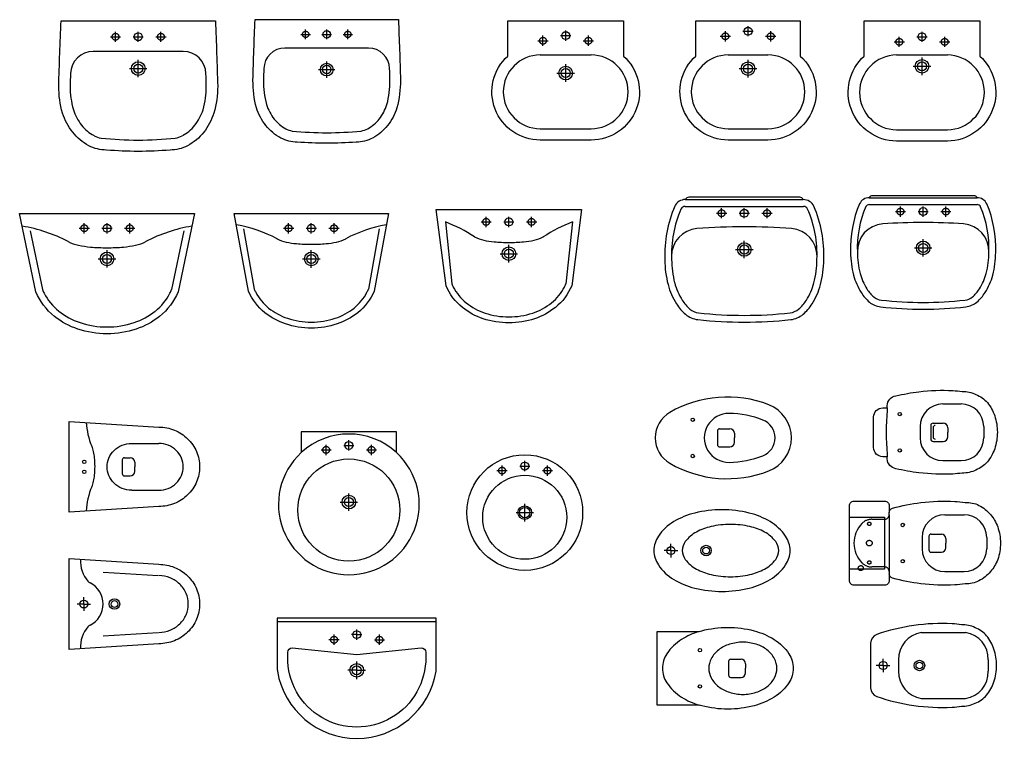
# Model space of a CAD drawing. Header units: millimetres. Extents: x 4.57 to 13.56, y 2.92 to 9.59.
# Drawn here: x 9.244 to 13.564, y 6.423 to 9.59 of the extents above; entities that cross this region are included whole.
import ezdxf

# ---------------------------------------------------------------- set-up
doc = ezdxf.new("R2010")
doc.units = ezdxf.units.MM
doc.linetypes.add('HIDDEN', pattern=[9.525, 6.35, -3.175])

msp = doc.modelspace()

# ---------------------------------------------------------------- linework, layer by layer
at = {"color": 18, "true_color": 0x000000}
for p, q in [((12.4528, 9.5166), (12.4528, 9.5616)), ((9.6438, 9.5145), (9.6888, 9.5145)), ((9.6663, 9.492), (9.6663, 9.537)), ((9.7438, 9.5145), (9.7888, 9.5145)), ((9.7663, 9.492), (9.7663, 9.537)), ((9.8438, 9.5145), (9.8888, 9.5145)), ((9.8663, 9.492), (9.8663, 9.537)), ((10.483, 9.5251), (10.5247, 9.5251)), ((10.5039, 9.5043), (10.5039, 9.546)), ((10.5758, 9.5251), (10.6176, 9.5251)), ((10.5967, 9.5043), (10.5967, 9.546)), ((10.6687, 9.5251), (10.7105, 9.5251)), ((10.6896, 9.5043), (10.6896, 9.546)), ((11.5494, 9.4745), (11.5494, 9.5195)), ((11.6269, 9.5195), (11.6719, 9.5195)), ((11.6494, 9.497), (11.6494, 9.542)), ((11.7494, 9.4745), (11.7494, 9.5195)), ((12.3303, 9.5166), (12.3753, 9.5166)), ((12.3528, 9.4941), (12.3528, 9.5391)), ((12.4303, 9.5391), (12.4753, 9.5391)), ((12.5303, 9.5166), (12.5753, 9.5166)), ((12.5528, 9.4941), (12.5528, 9.5391)), ((13.1191, 9.4695), (13.1191, 9.5145)), ((13.1966, 9.5145), (13.2416, 9.5145)), ((13.2191, 9.492), (13.2191, 9.537)), ((13.3191, 9.4695), (13.3191, 9.5145)), ((10.781, 9.4648), (10.4124, 9.4648)), ((11.5269, 9.497), (11.5719, 9.497)), ((11.7269, 9.497), (11.7719, 9.497)), ((13.0966, 9.492), (13.1416, 9.492)), ((13.2966, 9.492), (13.3416, 9.492)), ((9.9647, 9.4495), (9.5678, 9.4495)), ((11.5369, 9.4345), (11.7619, 9.4345)), ((12.3653, 9.4345), (12.5403, 9.4345)), ((13.1066, 9.4345), (13.3316, 9.4345)), ((13.2191, 9.346), (13.2191, 9.4231)), ((9.7663, 9.336), (9.7663, 9.4131)), ((10.5967, 9.3343), (10.5967, 9.406)), ((11.6494, 9.316), (11.6494, 9.3931)), ((12.4528, 9.3355), (12.4528, 9.4127)), ((13.1805, 9.3845), (13.2576, 9.3845)), ((9.7277, 9.3745), (9.8049, 9.3745)), ((10.5609, 9.3701), (10.6325, 9.3701)), ((11.6108, 9.3545), (11.688, 9.3545)), ((12.4143, 9.3741), (12.4914, 9.3741)), ((11.5369, 9.1095), (11.7619, 9.1095)), ((12.3653, 9.1095), (12.5403, 9.1095)), ((13.1066, 9.1045), (13.3316, 9.1045)), ((12.1763, 8.7973), (12.6963, 8.7973)), ((12.9863, 8.7753), (13.462, 8.7753)), ((12.9864, 8.8053), (13.4619, 8.8053)), ((9.2438, 8.7359), (10.0138, 8.7359)), ((12.1761, 8.7673), (12.6964, 8.7673)), ((12.3138, 8.7372), (12.3588, 8.7372)), ((12.3363, 8.7147), (12.3363, 8.7597)), ((12.4138, 8.7372), (12.4588, 8.7372)), ((12.4363, 8.7147), (12.4363, 8.7597)), ((12.5138, 8.7372), (12.5588, 8.7372)), ((12.5363, 8.7147), (12.5363, 8.7597)), ((13.1017, 8.7443), (13.1467, 8.7443)), ((13.1242, 8.7218), (13.1242, 8.7668)), ((13.2017, 8.7443), (13.2467, 8.7443)), ((13.2242, 8.7218), (13.2242, 8.7668)), ((13.3017, 8.7443), (13.3467, 8.7443)), ((13.3242, 8.7218), (13.3242, 8.7668)), ((9.5288, 8.6484), (9.5288, 8.6934)), ((9.6288, 8.6484), (9.6288, 8.6934)), ((9.7288, 8.6484), (9.7288, 8.6934)), ((10.4289, 8.6483), (10.4289, 8.6933)), ((10.5289, 8.6483), (10.5289, 8.6933)), ((10.6289, 8.6483), (10.6289, 8.6933)), ((11.1193, 8.6988), (11.148, 8.4259)), ((11.2766, 8.6988), (11.3216, 8.6988)), ((11.2991, 8.6763), (11.2991, 8.7213)), ((11.3766, 8.6988), (11.4216, 8.6988)), ((11.3991, 8.6763), (11.3991, 8.7213)), ((11.4766, 8.6988), (11.5216, 8.6988)), ((11.4991, 8.6763), (11.4991, 8.7213)), ((11.6794, 8.6988), (11.6507, 8.4259)), ((9.2905, 8.6601), (9.3442, 8.4007)), ((9.5063, 8.6709), (9.5513, 8.6709)), ((9.6063, 8.6709), (9.6513, 8.6709)), ((9.7063, 8.6709), (9.7513, 8.6709)), ((9.9671, 8.6601), (9.9134, 8.4007)), ((10.2301, 8.6689), (10.2776, 8.4029)), ((10.4064, 8.6708), (10.4514, 8.6708)), ((10.5064, 8.6708), (10.5514, 8.6708)), ((10.6064, 8.6708), (10.6514, 8.6708)), ((10.8277, 8.6689), (10.7803, 8.4029)), ((12.4363, 8.5386), (12.4363, 8.6158)), ((13.2242, 8.5457), (13.2242, 8.6228)), ((9.6288, 8.4973), (9.6288, 8.5744)), ((10.5289, 8.4972), (10.5289, 8.5744)), ((11.3606, 8.5588), (11.4377, 8.5588)), ((11.3991, 8.5202), (11.3991, 8.5974)), ((12.3977, 8.5772), (12.4748, 8.5772)), ((13.1856, 8.5843), (13.2627, 8.5843)), ((9.5902, 8.5359), (9.6674, 8.5359)), ((10.4904, 8.5358), (10.5675, 8.5358)), ((13.0661, 7.8794), (13.0661, 7.8689)), ((13.3109, 7.8968), (13.3911, 7.8968)), ((12.3176, 7.7773), (12.3176, 7.7173)), ((12.3176, 7.7773), (12.3176, 7.7173)), ((12.3276, 7.7873), (12.3726, 7.7873)), ((12.3276, 7.7873), (12.3726, 7.7873)), ((13.2109, 7.7968), (13.2109, 7.7469)), ((13.2576, 7.8019), (13.2576, 7.7419)), ((13.2576, 7.8019), (13.2576, 7.7419)), ((13.2676, 7.8119), (13.3126, 7.8119)), ((13.2676, 7.8119), (13.3126, 7.8119)), ((13.2676, 7.7919), (13.2676, 7.7519)), ((13.3326, 7.7919), (13.3326, 7.7719)), ((13.4911, 7.7968), (13.4911, 7.7469)), ((10.6942, 7.6917), (10.6942, 7.7367)), ((12.3926, 7.7673), (12.3926, 7.7473)), ((12.3926, 7.7673), (12.3926, 7.7473)), ((12.3926, 7.7273), (12.3926, 7.7473)), ((12.3926, 7.7273), (12.3926, 7.7473)), ((13.3326, 7.7519), (13.3326, 7.7719)), ((9.7376, 7.7228), (9.8566, 7.7228)), ((10.5717, 7.6942), (10.6167, 7.6942)), ((10.5942, 7.6717), (10.5942, 7.7167)), ((10.6717, 7.7142), (10.7167, 7.7142)), ((10.7717, 7.6942), (10.8167, 7.6942)), ((10.7942, 7.6717), (10.7942, 7.7167)), ((12.3276, 7.7073), (12.3726, 7.7073)), ((12.3276, 7.7073), (12.3726, 7.7073)), ((13.2676, 7.7319), (13.3126, 7.7319)), ((13.2676, 7.7319), (13.3126, 7.7319)), ((9.6959, 7.6498), (9.6959, 7.5898)), ((9.6959, 7.6498), (9.6959, 7.5898)), ((9.7059, 7.6598), (9.7309, 7.6598)), ((9.7059, 7.6598), (9.7309, 7.6598)), ((13.0661, 7.6749), (13.0661, 7.6644)), ((9.7509, 7.6398), (9.7509, 7.6198)), ((9.7509, 7.5998), (9.7509, 7.6198)), ((11.3692, 7.5804), (11.3692, 7.6254)), ((11.4467, 7.6229), (11.4917, 7.6229)), ((11.4692, 7.6004), (11.4692, 7.6454)), ((11.5692, 7.5804), (11.5692, 7.6254)), ((13.3109, 7.6469), (13.3911, 7.6469)), ((9.7059, 7.5798), (9.7309, 7.5798)), ((9.7059, 7.5798), (9.7309, 7.5798)), ((11.3467, 7.6029), (11.3917, 7.6029)), ((11.5467, 7.6029), (11.5917, 7.6029)), ((9.7376, 7.5168), (9.8566, 7.5168)), ((10.6942, 7.4257), (10.6942, 7.5028)), ((10.6556, 7.4642), (10.7327, 7.4642)), ((11.4692, 7.3793), (11.4692, 7.4565)), ((11.4306, 7.4179), (11.5078, 7.4179)), ((12.8994, 7.3985), (13.0544, 7.3985)), ((13.0544, 7.3985), (13.0544, 7.1685)), ((13.0744, 7.4085), (13.0744, 7.4185)), ((13.0744, 7.4085), (13.0744, 7.1585)), ((13.3192, 7.4084), (13.4044, 7.4084)), ((13.2192, 7.3084), (13.2192, 7.2585)), ((13.2496, 7.3135), (13.2496, 7.2535)), ((13.2496, 7.3135), (13.2496, 7.2535)), ((13.2596, 7.3235), (13.3046, 7.3235)), ((13.2596, 7.3235), (13.3046, 7.3235)), ((13.3246, 7.3035), (13.3246, 7.2835)), ((13.5044, 7.3084), (13.5044, 7.2585)), ((12.113, 7.2508), (12.113, 7.2808)), ((13.3246, 7.2635), (13.3246, 7.2835)), ((12.113, 7.2508), (12.083, 7.2508)), ((12.113, 7.2508), (12.143, 7.2508)), ((12.113, 7.2508), (12.113, 7.2208)), ((13.2596, 7.2435), (13.3046, 7.2435)), ((13.2596, 7.2435), (13.3046, 7.2435)), ((9.6117, 7.1556), (9.8535, 7.1403)), ((13.0544, 7.1685), (12.8994, 7.1685)), ((13.0744, 7.1585), (13.0744, 7.1484)), ((13.3192, 7.1585), (13.4044, 7.1585)), ((9.5267, 7.0152), (9.5267, 7.0452)), ((9.5267, 7.0152), (9.4967, 7.0152)), ((9.5267, 7.0152), (9.5567, 7.0152)), ((9.5267, 7.0152), (9.5267, 6.9852)), ((10.379, 6.9382), (11.079, 6.9382)), ((9.6117, 6.8748), (9.8535, 6.8901)), ((10.629, 6.8352), (10.629, 6.8802)), ((10.729, 6.8802), (10.7065, 6.8802)), ((10.729, 6.8577), (10.729, 6.9027)), ((10.729, 6.8577), (10.729, 6.9027)), ((10.729, 6.8802), (10.7515, 6.8802)), ((10.829, 6.8352), (10.829, 6.8802)), ((13.2158, 6.8894), (13.4111, 6.8894)), ((10.6515, 6.8577), (10.6065, 6.8577)), ((10.8065, 6.8577), (10.8515, 6.8577)), ((10.729, 6.6846), (10.729, 6.7618)), ((12.3668, 6.762), (12.3668, 6.702)), ((12.3668, 6.762), (12.3668, 6.702)), ((12.3768, 6.772), (12.4218, 6.772)), ((12.3768, 6.772), (12.4218, 6.772)), ((12.4418, 6.752), (12.4418, 6.732)), ((12.4418, 6.752), (12.4418, 6.732)), ((13.0479, 6.7444), (13.0179, 6.7444)), ((13.0479, 6.7444), (13.0479, 6.7744)), ((13.0479, 6.7444), (13.0779, 6.7444)), ((13.0479, 6.7444), (13.0479, 6.7144)), ((13.1158, 6.7694), (13.1158, 6.7194)), ((13.5111, 6.7694), (13.5111, 6.7194)), ((10.729, 6.7232), (10.6904, 6.7232)), ((10.729, 6.7232), (10.7676, 6.7232)), ((12.4418, 6.712), (12.4418, 6.732)), ((12.4418, 6.712), (12.4418, 6.732)), ((12.3768, 6.692), (12.4218, 6.692)), ((12.3768, 6.692), (12.4218, 6.692)), ((13.2158, 6.5994), (13.4111, 6.5994))]:
    msp.add_line(p, q, dxfattribs=at)
at = {"color": 18, "linetype": 'HIDDEN', "true_color": 0x000000}
for p, q in [((12.9976, 7.3885), (13.0544, 7.3885)), ((13.0544, 7.1785), (12.9976, 7.1785))]:
    msp.add_line(p, q, dxfattribs=at)
at = {"color": 18, "true_color": 0x000000}
for points in [[(9.9063, 9.0154, -0.041798), (9.6263, 9.0154, -0.121976), (9.5486, 9.0346, -0.10532), (9.4778, 9.0937, -0.088017), (9.4329, 9.1778, -0.069602), (9.4163, 9.297, -0.0043), (9.4264, 9.5845), (10.1061, 9.5845, -0.0043), (10.1163, 9.297, -0.069602), (10.0996, 9.1778, -0.088017), (10.0548, 9.0937, -0.10532), (9.9839, 9.0346, -0.121976)], [(10.2811, 9.5901), (10.9123, 9.5901, -0.0043), (10.9217, 9.3232, -0.063378), (10.9062, 9.2014, -0.088017), (10.8646, 9.1233, -0.10532), (10.7988, 9.0684, -0.121976), (10.7267, 9.0506, -0.041798), (10.4667, 9.0506, -0.121976), (10.3946, 9.0684, -0.10532), (10.3288, 9.1233, -0.088017), (10.2872, 9.2014, -0.063378), (10.2717, 9.3232, -0.0043)], [(11.3944, 9.5845), (11.9044, 9.5845), (11.9044, 9.4297, -0.686559), (11.7619, 9.0595), (11.5369, 9.0595, -0.686559), (11.3944, 9.4297)], [(12.2228, 9.5845), (12.6828, 9.5845), (12.6828, 9.4297, -0.686559), (12.5403, 9.0595), (12.3653, 9.0595, -0.686559), (12.2228, 9.4297)], [(12.9641, 9.5845), (13.4741, 9.5845), (13.4741, 9.4297, -0.678569), (13.3316, 9.0545), (13.1066, 9.0545, -0.678569), (12.9641, 9.4297)], [(12.9443, 8.7787, 0.113286), (12.9046, 8.5643, 0.064521), (12.9175, 8.4645, 0.077404), (12.9512, 8.3875, 0.074326), (12.9875, 8.3457, 0.150704), (13.0367, 8.3244, 0.054152), (13.4116, 8.3244, 0.150704), (13.4608, 8.3457, 0.074326), (13.4971, 8.3875, 0.077404), (13.5308, 8.4645, 0.064521), (13.5437, 8.5643, 0.113286), (13.5041, 8.7787, 0.292248), (13.4619, 8.8053, 0.25392), (13.4476, 8.8143), (13.0007, 8.8143, 0.25392), (12.9864, 8.8053, 0.292248)], [(12.1005, 8.4224, 0.077404), (12.1375, 8.3377, 0.074326), (12.1774, 8.2917, 0.150704), (12.2315, 8.2683, 0.054552), (12.641, 8.2683, 0.150704), (12.6951, 8.2917, 0.074326), (12.735, 8.3377, 0.077404), (12.772, 8.4224, 0.064521), (12.7863, 8.5322, 0.113286), (12.7426, 8.7681, 0.292248), (12.6963, 8.7973, 0.25392), (12.6806, 8.8072), (12.1919, 8.8072, 0.25392), (12.1763, 8.7973, 0.292248), (12.1299, 8.7681, 0.113286), (12.0863, 8.5322, 0.064521)], [(10.0138, 8.7359), (9.942, 8.3907, -0.125012), (9.8605, 8.2827, -0.088995), (9.7572, 8.2266, -0.080282), (9.6288, 8.2059, -0.080282), (9.5004, 8.2266, -0.088995), (9.3971, 8.2827, -0.125012), (9.3156, 8.3907), (9.2438, 8.7359)], [(10.8689, 8.7358), (10.8055, 8.3941, -0.125012), (10.7335, 8.2987, -0.088995), (10.6423, 8.2491, -0.080282), (10.5289, 8.2308, -0.080282), (10.4155, 8.2491, -0.088995), (10.3243, 8.2987, -0.125012), (10.2524, 8.3941), (10.1889, 8.7358)], [(11.0793, 8.7538), (11.7193, 8.7538), (11.6759, 8.4171, -0.125012), (11.6039, 8.3217, -0.088995), (11.5127, 8.2721, -0.080282), (11.3993, 8.2538, -0.080282), (11.2859, 8.2721, -0.088995), (11.1947, 8.3217, -0.125012), (11.1228, 8.4171)], [(13.0061, 7.7044), (13.0061, 7.8394, -0.414214), (13.0461, 7.8794), (13.0661, 7.8794), (13.0661, 7.889, -0.370925), (13.1044, 7.9323, -0.029083), (13.2056, 7.9505, -0.042203), (13.3547, 7.9558, -0.025293), (13.396, 7.9515, -0.129271), (13.4569, 7.9382, -0.11011), (13.5072, 7.9027, -0.08956), (13.5393, 7.8443, -0.081181), (13.5511, 7.7719, -0.081181), (13.5393, 7.6995, -0.08956), (13.5072, 7.6411, -0.11011), (13.4569, 7.6056, -0.129271), (13.396, 7.5923, -0.025293), (13.3547, 7.5879, -0.042203), (13.2056, 7.5933, -0.029083), (13.1044, 7.6115, -0.370925), (13.0661, 7.6548), (13.0661, 7.6644), (13.0461, 7.6644, -0.414214)], [(12.1086, 7.8594, 0.576541), (12.1086, 7.6353, 0.227547), (12.5442, 7.6015, 0.68462), (12.5442, 7.8932, 0.227547)], [(9.4616, 7.8198), (9.8566, 7.7948, -0.096003), (9.9257, 7.7814, -0.097426), (9.9839, 7.7435, -0.099507), (10.023, 7.6865, -0.101031), (10.0366, 7.6198, -0.101031), (10.023, 7.553, -0.099507), (9.9839, 7.496, -0.097426), (9.9257, 7.4582, -0.096003), (9.8566, 7.4448), (9.4616, 7.4198)], [(10.9042, 7.7742), (10.4842, 7.7742), (10.4842, 7.6823, 2.562072), (10.9042, 7.6823)], [(13.0544, 7.0985), (12.9194, 7.0985, -0.414214), (12.8994, 7.1185), (12.8994, 7.4485, -0.414214), (12.9194, 7.4685), (13.0544, 7.4685, -0.414214), (13.0744, 7.4485), (13.0744, 7.4185, -0.338897), (13.0892, 7.4378, -0.035943), (13.2139, 7.4621, -0.042203), (13.363, 7.4674, -0.022595), (13.4093, 7.463, -0.129271), (13.4701, 7.4497, -0.104679), (13.5205, 7.409, -0.096181), (13.5526, 7.3559, -0.081181), (13.5644, 7.2835, -0.081181), (13.5526, 7.211, -0.096181), (13.5205, 7.1579, -0.104679), (13.4701, 7.1172, -0.129271), (13.4093, 7.1039, -0.022595), (13.363, 7.0995, -0.042203), (13.2139, 7.1048, -0.035943), (13.0892, 7.1291, -0.338897), (13.0744, 7.1484), (13.0744, 7.1185, -0.414214)], [(12.338, 7.4308, 0.060974), (12.2178, 7.4161, 0.074343), (12.1259, 7.3781, 0.106943), (12.0577, 7.3142, 0.152216), (12.038, 7.2508, 0.152216), (12.0577, 7.1874, 0.106943), (12.1259, 7.1235, 0.074343), (12.2178, 7.0855, 0.060974), (12.338, 7.0708, 0.060974), (12.4582, 7.0855, 0.074343), (12.5501, 7.1235, 0.106943), (12.6182, 7.1874, 0.152216), (12.638, 7.2508, 0.152216), (12.6182, 7.3142, 0.106943), (12.5501, 7.3781, 0.074343), (12.4582, 7.4161, 0.060974)], [(12.3755, 7.1355, 0.05532), (12.4611, 7.145, 0.06912), (12.5257, 7.1693, 0.1058), (12.5745, 7.2111, 0.164478), (12.588, 7.2508, 0.164478), (12.5745, 7.2906, 0.1058), (12.5257, 7.3323, 0.06912), (12.4611, 7.3566, 0.05532), (12.3755, 7.3661, 0.05532), (12.2899, 7.3566, 0.06912), (12.2252, 7.3323, 0.1058), (12.1764, 7.2906, 0.164478), (12.163, 7.2508, 0.164478), (12.1764, 7.2111, 0.1058), (12.2252, 7.1693, 0.06912), (12.2899, 7.145, 0.05532)], [(9.4617, 6.8152), (9.4617, 7.2152), (9.8567, 7.1902, -0.096003), (9.9258, 7.1768, -0.097426), (9.984, 7.1389, -0.099507), (10.0231, 7.0819, -0.101031), (10.0367, 7.0152, -0.101031), (10.0231, 6.9484, -0.099507), (9.984, 6.8914, -0.097426), (9.9258, 6.8536, -0.096003), (9.8567, 6.8402)], [(11.079, 6.7272), (11.079, 6.9532), (10.379, 6.9532), (10.379, 6.7272, 0.041451), (10.3797, 6.7189, 0.846645), (11.0783, 6.7189, 0.041451)], [(13.3927, 6.5648, 0.129271), (13.4536, 6.5781, 0.11011), (13.5039, 6.6136, 0.08956), (13.536, 6.672, 0.081181), (13.5479, 6.7444, 0.081181), (13.536, 6.8168, 0.08956), (13.5039, 6.8752, 0.11011), (13.4536, 6.9107, 0.129271), (13.3927, 6.924, 0.025293), (13.3514, 6.9284, 0.095481), (13.0198, 6.881, 0.319956), (12.9929, 6.8432), (12.9929, 6.6456, 0.319956), (13.0198, 6.6078, 0.095481), (13.3514, 6.5605, 0.025293)], [(12.0519, 6.894), (12.2368, 6.894, -0.009787), (12.2488, 6.8974, -0.063415), (12.3639, 6.912, -0.063415), (12.479, 6.8974, -0.076468), (12.5675, 6.8593, -0.107136), (12.6326, 6.7959, -0.147373), (12.6519, 6.732, -0.147373), (12.6326, 6.6681, -0.107136), (12.5675, 6.6048, -0.076468), (12.479, 6.5667, -0.063415), (12.3639, 6.552, -0.063415), (12.2488, 6.5667, -0.009787), (12.2368, 6.57), (12.0519, 6.57)], [(12.2799, 6.732, 0.124474), (12.2906, 6.6897, 0.105733), (12.3238, 6.6507, 0.086865), (12.3708, 6.6262, 0.077025), (12.4299, 6.617, 0.077025), (12.4889, 6.6262, 0.086865), (12.5359, 6.6507, 0.105733), (12.5692, 6.6897, 0.124474), (12.5799, 6.732, 0.124474), (12.5692, 6.7744, 0.105733), (12.5359, 6.8134, 0.086865), (12.4889, 6.8379, 0.077025), (12.4299, 6.847, 0.077025), (12.3708, 6.8379, 0.086865), (12.3238, 6.8134, 0.105733), (12.2906, 6.7744, 0.124474)], [(10.4249, 6.7815), (10.4249, 6.8022, -0.41022), (10.4449, 6.822), (10.729, 6.7921), (11.0131, 6.822, -0.41022), (11.0331, 6.8022), (11.0331, 6.7815, -1.013748)]]:
    msp.add_lwpolyline(points, format="xyb", close=True, dxfattribs=at)
for points in [[(9.4571, 8.6129, 0.010822), (9.4576, 8.6126, 0.067232), (9.5031, 8.5961, 0.030968), (9.5555, 8.5881, 0.022375), (9.6288, 8.5849, 0.022375)], [(9.6288, 8.5849, 0.022375), (9.7021, 8.5881, 0.030968), (9.7545, 8.5961, 0.067232), (9.8001, 8.6126, 0.010822), (9.8005, 8.6129, 0.279169)], [(10.3773, 8.6249, 0.010822), (10.3777, 8.6247, 0.067232), (10.4179, 8.6101, 0.030968), (10.4642, 8.603, 0.022375), (10.5289, 8.6001, 0.022375)], [(10.5289, 8.6001, 0.022375), (10.5936, 8.603, 0.030968), (10.6399, 8.6101, 0.067232), (10.6802, 8.6247, 0.010822), (10.6806, 8.6249, 0.279169)], [(11.2477, 8.6329, 0.010822), (11.2481, 8.6327, 0.067232), (11.2883, 8.6181, 0.030968), (11.3346, 8.611, 0.022375), (11.3993, 8.6081, 0.022375)], [(11.3993, 8.6081, 0.022375), (11.464, 8.611, 0.030968), (11.5103, 8.6181, 0.067232), (11.5506, 8.6327, 0.010822), (11.551, 8.6329, 0.279169)], [(9.5759, 7.6212, 0.022375), (9.5742, 7.6593, 0.030968), (9.57, 7.6865, 0.067232), (9.5615, 7.7102, 0.010822), (9.5613, 7.7105, 0.279169)], [(9.7376, 7.5168, -0.096003), (9.6954, 7.5249, -0.097426), (9.6605, 7.5476, -0.099507), (9.6375, 7.5813, -0.101031), (9.6296, 7.6198, -0.101031), (9.6375, 7.6583, -0.099507), (9.6605, 7.6919, -0.097426), (9.6954, 7.7146, -0.096003), (9.7376, 7.7228, -0.096003)], [(9.8566, 7.5168, 0.096003), (9.8988, 7.5249, 0.097426), (9.9337, 7.5476, 0.099507), (9.9567, 7.5813, 0.101031), (9.9646, 7.6198, 0.101031), (9.9567, 7.6583, 0.099507), (9.9337, 7.6919, 0.097426), (9.8988, 7.7146, 0.096003), (9.8566, 7.7228, 0.096003)], [(9.5613, 7.5319, 0.010822), (9.5615, 7.5321, 0.067232), (9.57, 7.5558, 0.030968), (9.5742, 7.5831, 0.022375), (9.5759, 7.6212, 0.022375)], [(12.338, 7.0708, 0.060974), (12.4582, 7.0855, 0.074343), (12.5501, 7.1235, 0.106943), (12.6182, 7.1874, 0.152216), (12.638, 7.2508, 0.152216), (12.6182, 7.3142, 0.106943), (12.5501, 7.3781, 0.074343), (12.4582, 7.4161, 0.060974), (12.338, 7.4308, 0.060974)], [(9.8567, 6.8902, 0.096003), (9.9071, 6.9, 0.097426), (9.9491, 6.9273, 0.099507), (9.9771, 6.968, 0.101031), (9.9867, 7.0152, 0.101031), (9.9771, 7.0623, 0.099507), (9.9491, 7.1031, 0.097426), (9.9071, 7.1304, 0.096003), (9.8567, 7.1402, 0.096003)], [(12.2368, 6.894, 0.066631), (12.1602, 6.8593, 0.107136), (12.0951, 6.7959, 0.147373), (12.0759, 6.732, 0.147373)], [(12.0759, 6.732, 0.147373), (12.0951, 6.6681, 0.107136), (12.1602, 6.6048, 0.066631), (12.2368, 6.57, 0.063415)]]:
    msp.add_lwpolyline(points, format="xyb", dxfattribs=at)
for centre, radius in [((12.4528, 9.5391), 0.0175), ((9.7663, 9.5145), 0.0175), ((10.5967, 9.5251), 0.0163), ((11.6494, 9.5195), 0.0175), ((13.2191, 9.5145), 0.0175), ((9.7663, 9.3745), 0.03), ((9.7663, 9.3745), 0.02), ((10.5967, 9.3701), 0.0279), ((10.5967, 9.3701), 0.0186), ((11.6494, 9.3545), 0.03), ((12.4528, 9.3741), 0.03), ((12.4528, 9.3741), 0.02), ((13.2191, 9.3845), 0.03), ((13.2191, 9.3845), 0.02), ((11.6494, 9.3545), 0.02), ((12.4363, 8.7372), 0.0175), ((13.2242, 8.7443), 0.0175), ((9.6288, 8.6709), 0.0175), ((10.5289, 8.6708), 0.0175), ((11.3991, 8.6988), 0.0175), ((12.4363, 8.5772), 0.03), ((13.2242, 8.5843), 0.03), ((13.2242, 8.5843), 0.02), ((9.6288, 8.5359), 0.03), ((9.6288, 8.5359), 0.02), ((10.5289, 8.5358), 0.03), ((10.5289, 8.5358), 0.02), ((11.3991, 8.5588), 0.03), ((11.3991, 8.5588), 0.02), ((12.4363, 8.5772), 0.02), ((12.209, 7.8273), 0.0075), ((13.1211, 7.8519), 0.0075), ((10.6942, 7.7142), 0.0175), ((13.1211, 7.6919), 0.0075), ((9.5286, 7.6418), 0.0075), ((10.6942, 7.4292), 0.225), ((11.4692, 7.4179), 0.255), ((12.209, 7.6673), 0.0075), ((9.5286, 7.5978), 0.0075), ((11.4692, 7.6229), 0.0175), ((11.4692, 7.3973), 0.1851), ((10.6942, 7.4642), 0.03), ((10.6942, 7.4642), 0.02), ((11.4692, 7.4179), 0.03), ((11.4692, 7.4179), 0.023), ((13.1344, 7.3635), 0.0075), ((12.113, 7.2508), 0.0175), ((12.268, 7.2508), 0.023), ((12.268, 7.2508), 0.015), ((13.1344, 7.2035), 0.0075), ((9.5267, 7.0152), 0.0175), ((9.6617, 7.0152), 0.023), ((9.6617, 7.0152), 0.015), ((10.729, 6.8802), 0.0175), ((12.2409, 6.812), 0.0075), ((10.729, 6.7232), 0.03), ((10.729, 6.7232), 0.02), ((13.0479, 6.7444), 0.018), ((13.2079, 6.7444), 0.023), ((13.2079, 6.7444), 0.015), ((12.2409, 6.652), 0.0075)]:
    msp.add_circle(centre, radius, dxfattribs=at)
at = {"color": 18, "linetype": 'HIDDEN', "true_color": 0x000000}
for centre, radius in [((9.6663, 9.5145), 0.015), ((9.8663, 9.5145), 0.015), ((10.5039, 9.5251), 0.0139), ((10.6896, 9.5251), 0.0139), ((11.5494, 9.497), 0.015), ((11.7494, 9.497), 0.015), ((12.3528, 9.5166), 0.015), ((12.5528, 9.5166), 0.015), ((13.1191, 9.492), 0.015), ((13.3191, 9.492), 0.015), ((12.3363, 8.7372), 0.015), ((12.5363, 8.7372), 0.015), ((13.1242, 8.7443), 0.015), ((13.3242, 8.7443), 0.015), ((9.5288, 8.6709), 0.015), ((9.7288, 8.6709), 0.015), ((10.4289, 8.6708), 0.015), ((10.6289, 8.6708), 0.015), ((11.2991, 8.6988), 0.015), ((11.4991, 8.6988), 0.015), ((10.5942, 7.6942), 0.015), ((10.7942, 7.6942), 0.015), ((11.3692, 7.6029), 0.015), ((11.5692, 7.6029), 0.015), ((12.9869, 7.3685), 0.0075), ((12.9869, 7.2835), 0.0125), ((12.9494, 7.1735), 0.011), ((12.9869, 7.1985), 0.0075), ((10.629, 6.8577), 0.015), ((10.829, 6.8577), 0.015)]:
    msp.add_circle(centre, radius, dxfattribs=at)
at = {"color": 18, "true_color": 0x000000}
for centre, radius, start, end in [((10.4124, 9.3719), 0.0929, 90, 178.272), ((10.781, 9.3719), 0.0929, 1.728, 90), ((9.5678, 9.3495), 0.1, 90, 178.272), ((9.9647, 9.3495), 0.1, 1.728, 90), ((11.5369, 9.272), 0.1625, 90, 270), ((11.7619, 9.272), 0.1625, 270, 90), ((12.3653, 9.272), 0.1625, 90, 270), ((12.5403, 9.272), 0.1625, 270, 90), ((13.1091, 9.2695), 0.165, 90.8747, 269.1253), ((13.329, 9.2695), 0.165, 270.8747, 89.1253), ((26.1372, 8.8497), 16.6769, 178.27201, 178.46742), ((-6.6046, 8.8497), 16.6769, 1.53258, 1.72799), ((25.7983, 8.9078), 15.4857, 178.27201, 178.46742), ((-4.6049, 8.9078), 15.4857, 1.53258, 1.72799), ((9.8517, 9.2969), 0.3854, 179.9879, 195.6011), ((9.6809, 9.2969), 0.3854, 344.3989, 0.0121), ((10.761, 9.323), 0.4429, 179.9829, 194.0159), ((10.4324, 9.323), 0.4429, 345.9841, 0.0171), ((10.5281, 9.2798), 0.2069, 198.0133, 218.1336), ((10.6653, 9.2798), 0.2069, 321.8664, 341.9867), ((9.6924, 9.2622), 0.2228, 198.0133, 218.1336), ((9.8402, 9.2622), 0.2228, 321.8664, 341.9867), ((9.652, 9.2305), 0.1715, 218.1336, 242.1826), ((9.8806, 9.2305), 0.1715, 297.8174, 321.8664), ((10.4906, 9.2503), 0.1592, 218.1336, 242.1826), ((10.7028, 9.2503), 0.1592, 297.8174, 321.8664), ((9.6263, 9.1817), 0.1164, 242.1826, 258.4288), ((9.9063, 9.1817), 0.1164, 281.5712, 297.8174), ((10.4667, 9.2051), 0.1081, 242.1826, 258.4288), ((10.5967, 10.603), 1.5114, 264.2405, 275.7595), ((10.7267, 9.2051), 0.1081, 281.5712, 297.8174), ((9.7663, 10.6872), 1.6277, 264.2405, 275.7595), ((12.9862, 8.759), 0.0163, 89.4348, 153.5929), ((13.4622, 8.759), 0.0163, 20.0377, 90.5652), ((12.622, 8.5551), 0.5062, 156.6556, 182.4456), ((12.176, 8.7464), 0.0209, 89.4769, 153.8216), ((12.6966, 8.7464), 0.0209, 26.1784, 90.5231), ((12.2505, 8.5551), 0.5062, 357.5544, 23.3444), ((13.3916, 8.5851), 0.4575, 156.6644, 182.5262), ((13.0567, 8.5851), 0.4575, 357.4738, 23.1092), ((10.087, 8.0757), 0.6212, 62.0957, 79.581), ((10.9709, 8.0757), 0.6212, 100.419, 117.9043), ((10.8723, 8.0596), 0.6853, 56.7414, 68.8723), ((11.9264, 8.0596), 0.6853, 111.1277, 123.2586), ((13.0545, 8.5702), 0.12, 93.9963, 182.5126), ((13.2242, 6.1415), 2.5546, 86.0037, 93.9963), ((13.3938, 8.5702), 0.12, 357.4874, 86.0037), ((9.1378, 7.9923), 0.6979, 62.7334, 80.2886), ((10.1198, 7.9923), 0.6979, 99.7114, 117.2666), ((12.2367, 8.5488), 0.1209, 94.3093, 180.935), ((12.4363, 5.9007), 2.7764, 85.6907, 94.3093), ((12.6358, 8.5488), 0.1209, 359.065, 85.6907), ((13.2961, 8.5643), 0.3615, 179.8989, 194.7667), ((13.1522, 8.5643), 0.3615, 345.2333, 0.1011), ((12.5268, 8.5336), 0.4106, 180.0144, 194.6013), ((12.3457, 8.5336), 0.4106, 345.3987, 359.9856), ((13.1815, 8.5341), 0.243, 194.7667, 212.4712), ((13.2668, 8.5341), 0.243, 327.5288, 345.2333), ((11.2972, 8.4856), 0.1607, 201.8165, 207.338), ((11.5014, 8.4856), 0.1607, 332.662, 338.1835), ((12.3909, 8.499), 0.2703, 194.7667, 212.4712), ((12.4816, 8.499), 0.2703, 327.5288, 345.2333), ((9.5132, 8.4684), 0.182, 201.8165, 207.338), ((9.569, 8.4972), 0.2448, 207.338, 231.2976), ((9.6887, 8.4972), 0.2448, 308.7024, 332.662), ((9.7444, 8.4684), 0.182, 332.662, 338.1835), ((10.4268, 8.4626), 0.1607, 201.8165, 207.338), ((10.4761, 8.4881), 0.2162, 207.338, 231.2976), ((10.5818, 8.4881), 0.2162, 308.7024, 332.662), ((10.631, 8.4626), 0.1607, 332.662, 338.1835), ((11.3465, 8.5111), 0.2162, 207.338, 231.2976), ((11.4522, 8.5111), 0.2162, 308.7024, 332.662), ((13.1092, 8.488), 0.1573, 212.4712, 229.4742), ((13.3391, 8.488), 0.1573, 310.5258, 327.5288), ((11.3785, 8.551), 0.2674, 231.2976, 251.6402), ((11.4202, 8.551), 0.2674, 288.3598, 308.7024), ((12.3113, 8.4483), 0.176, 212.4712, 229.4742), ((12.5612, 8.4483), 0.176, 310.5258, 327.5288), ((13.0466, 8.4148), 0.0609, 229.4742, 263.755), ((13.2242, 10.0503), 1.7061, 263.8007, 276.1993), ((13.4018, 8.4148), 0.0609, 276.245, 310.5258), ((9.6052, 8.5424), 0.3027, 231.2976, 251.6402), ((9.6524, 8.5424), 0.3027, 288.3598, 308.7024), ((10.5081, 8.528), 0.2674, 231.2976, 251.6402), ((10.5498, 8.528), 0.2674, 288.3598, 308.7024), ((11.3993, 8.6139), 0.3336, 251.6402, 270), ((11.3993, 8.6139), 0.3336, 270, 288.3598), ((12.2424, 8.3678), 0.07, 229.4742, 263.755), ((12.4363, 10.139), 1.8519, 263.755, 276.245), ((12.6301, 8.3678), 0.07, 276.245, 310.5258), ((9.6288, 8.6136), 0.3777, 251.6402, 270), ((9.6288, 8.6136), 0.3777, 270, 288.3598), ((10.5289, 8.5909), 0.3336, 251.6402, 270), ((10.5289, 8.5909), 0.3336, 270, 288.3598), ((14.0077, 7.7719), 0.9465, 174.1181, 185.8819), ((13.3109, 7.7968), 0.1, 90, 180), ((13.3911, 7.7968), 0.1, 0, 90), ((12.3679, 7.7473), 0.1079, 88.8742, 271.1258), ((12.3615, 7.4225), 0.4328, 68.7926, 88.8742), ((12.4876, 7.7473), 0.0844, 291.2074, 68.7926), ((9.8804, 7.8407), 0.3446, 184.2792, 202.2527), ((12.3276, 7.7773), 0.01, 90, 180), ((12.3276, 7.7773), 0.01, 90, 180), ((12.3726, 7.7673), 0.02, 0, 90), ((12.3726, 7.7673), 0.02, 0, 90), ((13.2676, 7.8019), 0.01, 90, 180), ((13.2676, 7.8019), 0.01, 90, 180), ((13.2776, 7.7919), 0.01, 90, 180), ((13.3126, 7.7919), 0.02, 0, 90), ((10.6942, 7.4542), 0.31, 47.3577, 132.6423), ((13.3109, 7.7469), 0.1, 180, 270), ((13.2676, 7.7419), 0.01, 180, 270), ((13.2676, 7.7419), 0.01, 180, 270), ((13.2776, 7.7519), 0.01, 180, 270), ((13.3126, 7.7519), 0.02, 270, 0), ((13.3911, 7.7469), 0.1, 270, 0), ((12.3276, 7.7173), 0.01, 180, 270), ((12.3276, 7.7173), 0.01, 180, 270), ((12.3726, 7.7273), 0.02, 270, 0), ((12.3726, 7.7273), 0.02, 270, 0), ((9.7059, 7.6498), 0.01, 90, 180), ((9.7059, 7.6498), 0.01, 90, 180), ((9.7309, 7.6398), 0.02, 0, 90), ((12.3615, 8.0722), 0.4328, 271.1258, 291.2074), ((9.7059, 7.5898), 0.01, 180, 270), ((9.7059, 7.5898), 0.01, 180, 270), ((9.7309, 7.5998), 0.02, 270, 0), ((9.8804, 7.4016), 0.3446, 157.7473, 176.1952), ((13.3192, 7.3084), 0.1, 90, 180), ((13.4044, 7.3084), 0.1, 0, 90), ((13.2596, 7.3135), 0.01, 90, 180), ((13.2596, 7.3135), 0.01, 90, 180), ((13.3046, 7.3035), 0.02, 0, 90), ((13.3046, 7.2635), 0.02, 270, 0), ((13.3192, 7.2585), 0.1, 180, 270), ((13.2596, 7.2535), 0.01, 180, 270), ((13.2596, 7.2535), 0.01, 180, 270), ((13.4044, 7.2585), 0.1, 270, 0), ((9.6475, 7.2042), 0.1356, 176.689, 220.9261), ((9.5677, 7.135), 0.03, 220.9261, 243.383), ((9.5077, 7.0152), 0.104, 296.617, 63.383), ((9.6475, 6.8262), 0.1356, 139.0739, 183.311), ((9.5677, 6.8954), 0.03, 116.617, 139.0739), ((13.2346, 6.7721), 0.1188, 99.0812, 181.3077), ((13.3924, 6.7721), 0.1188, 358.6923, 80.9188), ((12.3768, 6.762), 0.01, 90, 180), ((12.3768, 6.762), 0.01, 90, 180), ((12.4218, 6.752), 0.02, 0, 90), ((12.4218, 6.752), 0.02, 0, 90), ((12.3768, 6.702), 0.01, 180, 270), ((12.3768, 6.702), 0.01, 180, 270), ((12.4218, 6.712), 0.02, 270, 0), ((12.4218, 6.712), 0.02, 270, 0), ((13.2346, 6.7167), 0.1188, 178.6923, 260.9188), ((13.3924, 6.7167), 0.1188, 279.0812, 1.3077)]:
    msp.add_arc(centre, radius, start, end, dxfattribs=at)
at = {"color": 18, "linetype": 'HIDDEN', "true_color": 0x000000}
for centre, radius, start, end in [((12.9976, 7.3285), 0.06, 90, 135.8624), ((13.0544, 7.4085), 0.02, 270, 0), ((13.044, 7.2835), 0.1246, 135.8624, 224.1376), ((12.9976, 7.2385), 0.06, 224.1376, 270), ((13.0544, 7.1585), 0.02, 0, 90)]:
    msp.add_arc(centre, radius, start, end, dxfattribs=at)

doc.saveas('drawing.dxf')
